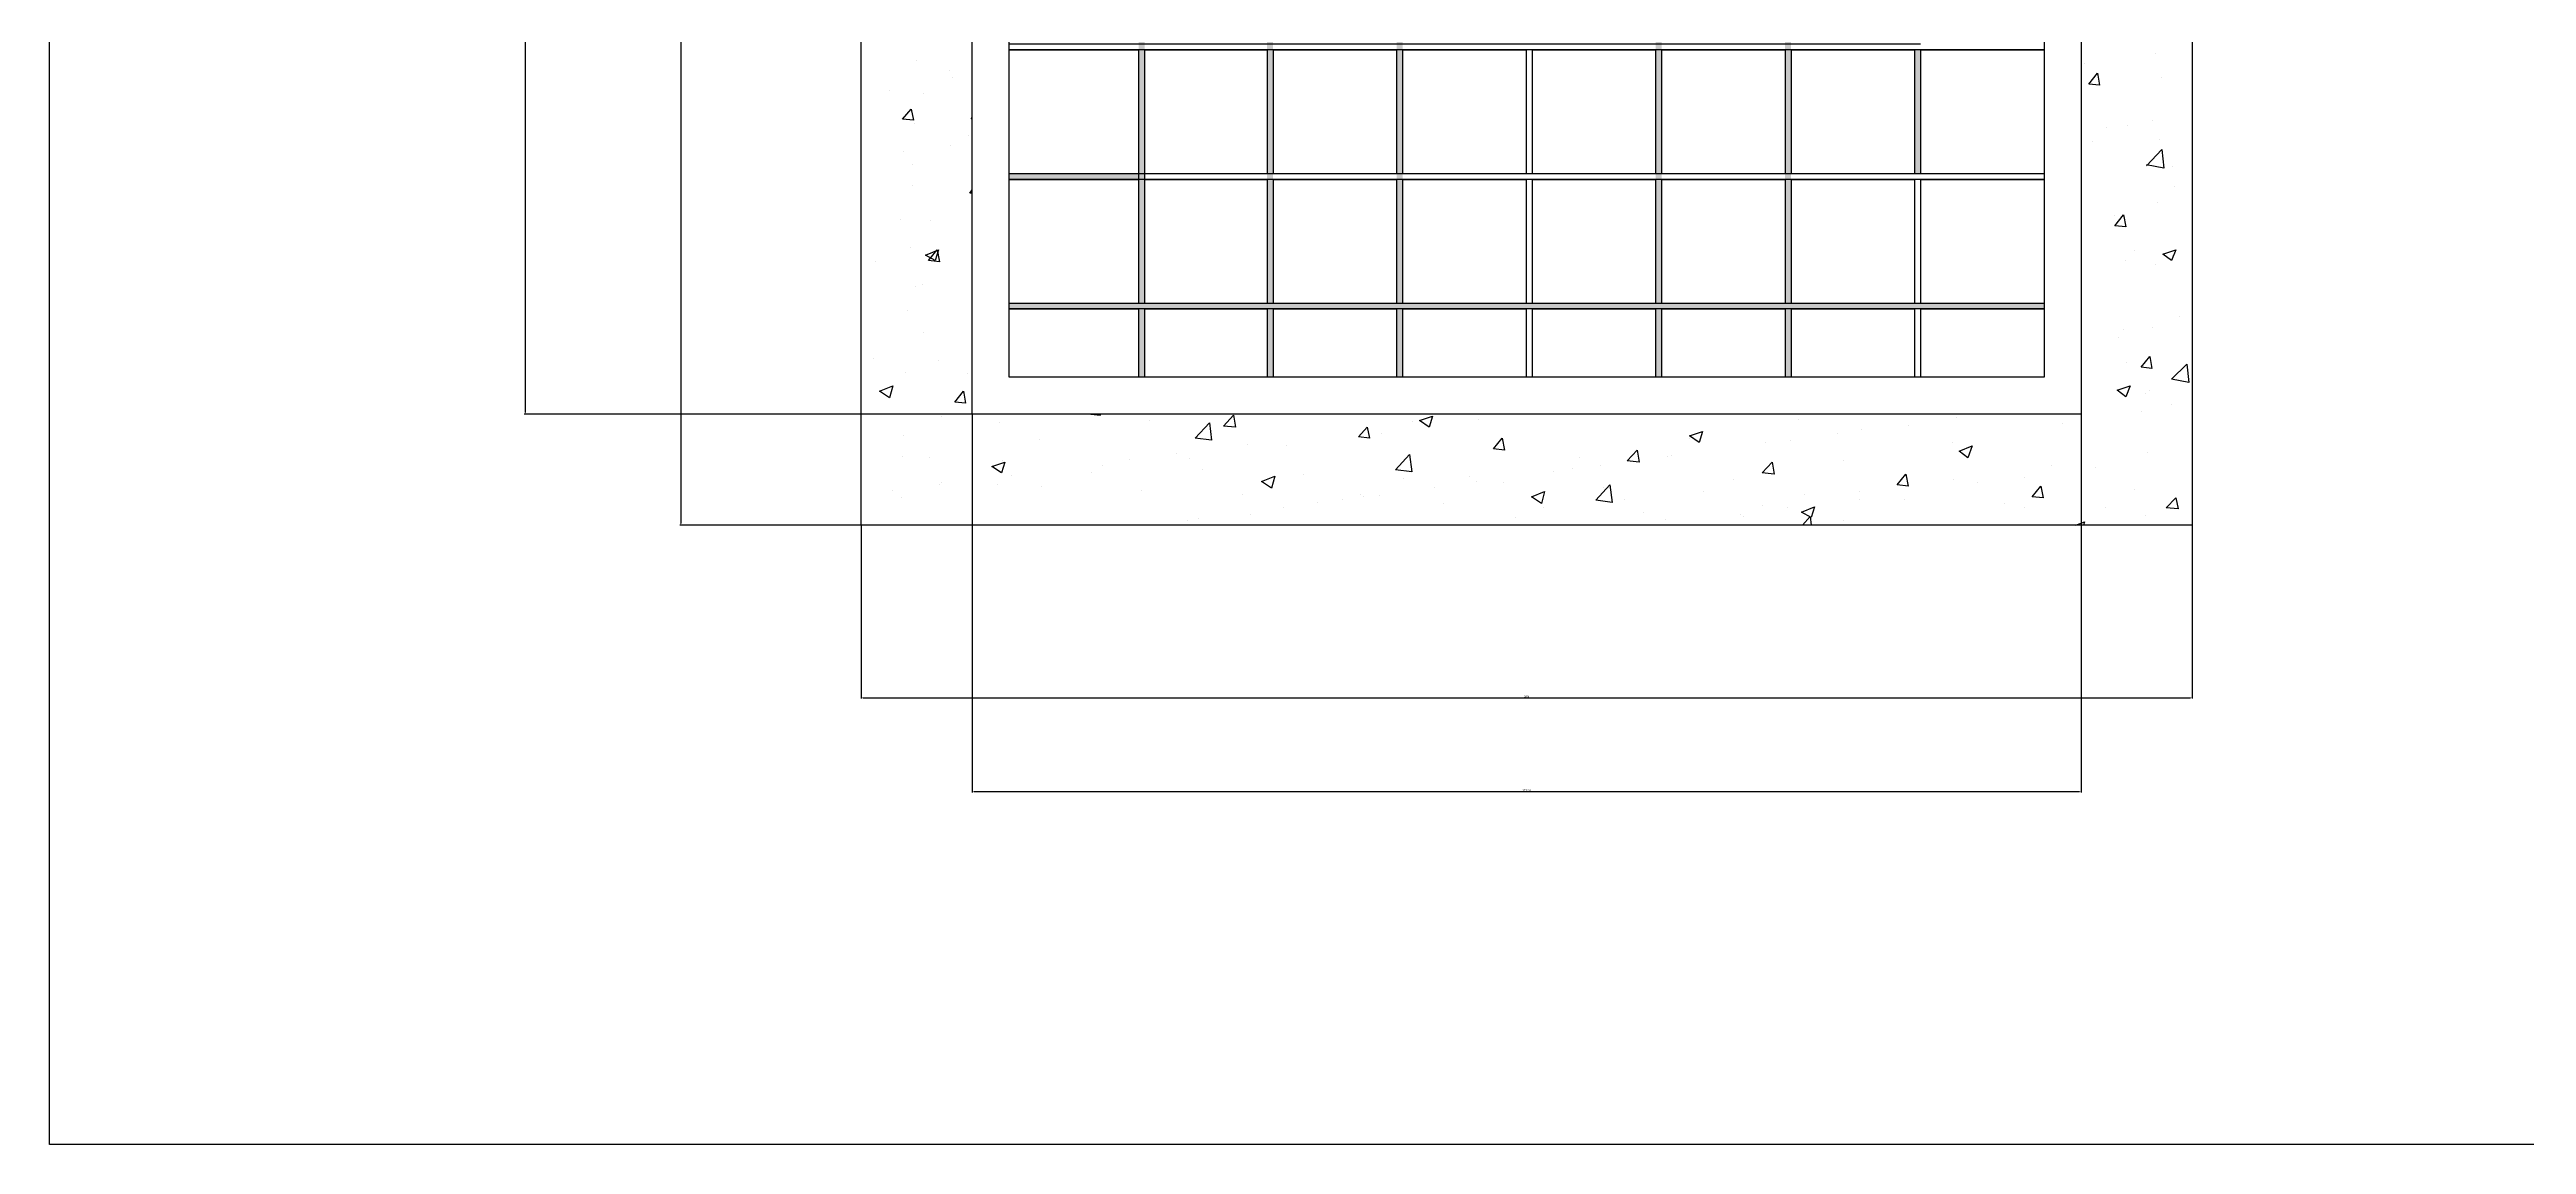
# Model space of a CAD drawing. Header units: millimetres. Extents: x -15359 to 171203, y -161916 to 32466.
# Drawn here: x 15325 to 19178, y -7523 to -5821 of the extents above; entities that cross this region are included whole.
import ezdxf

# ---------------------------------------------------------------- set-up
doc = ezdxf.new("R2010")
doc.units = ezdxf.units.MM
doc.header["$MEASUREMENT"] = 0
doc.styles.get("Standard").update_dxf_attribs({"font": 'Arial.ttf'})
doc.dimstyles.new('ISO-25', dxfattribs={"dimtxt": 2.5, "dimasz": 2.5, "dimexe": 1.25, "dimexo": 0.625, "dimtad": 1, "dimtxsty": 'Standard', "dimcen": 2.5, "dimadec": 0, "dimazin": 0, "dimtfac": 1, "dimtmove": 0, "dimatfit": 3, "dimfxl": 0, "dimarcsym": 0})

# ---------------------------------------------------------------- blocks, each defined once
blk = doc.blocks.new('*D49')
at = {"color": 0, "lineweight": -2}
for p, q in [((16586.7, -3971.3), (16305.3, -3971.3)), ((16306.6, -3973.8), (16306.6, -6557.6)), ((16586.7, -6560.1), (16305.3, -6560.1))]:
    blk.add_line(p, q, dxfattribs=at)
at = {"color": 0}
for points in [[(16306.2, -3973.8), (16307, -3973.8), (16306.6, -3971.3)], [(16306.2, -6557.6), (16307, -6557.6), (16306.6, -6560.1)]]:
    blk.add_solid(points, dxfattribs=at)
at = {"layer": 'Defpoints', "color": 0}
for p in [(16587.3, -3971.3), (16306.6, -6560.1), (16587.3, -6560.1)]:
    blk.add_point(p, dxfattribs=at)
at = {"color": 0, "insert": (16304.7, -5265.7), "char_height": 2.5, "attachment_point": 5, "rotation": 90}
blk.add_mtext('2590', dxfattribs=at)
blk = doc.blocks.new('*D50')
at = {"color": 0, "lineweight": -2}
for p, q in [((16587.3, -6560.7), (16587.3, -6829.6)), ((18658, -6560.7), (18658, -6829.6)), ((16589.8, -6828.4), (18655.5, -6828.4))]:
    blk.add_line(p, q, dxfattribs=at)
at = {"color": 0}
for points in [[(16589.8, -6828), (16589.8, -6828.8), (16587.3, -6828.4)], [(18655.5, -6828), (18655.5, -6828.8), (18658, -6828.4)]]:
    blk.add_solid(points, dxfattribs=at)
at = {"layer": 'Defpoints', "color": 0}
for p in [(16587.3, -6560.1), (18658, -6560.1), (18658, -6828.4)]:
    blk.add_point(p, dxfattribs=at)
at = {"color": 0, "insert": (17622.6, -6826.5), "char_height": 2.5, "attachment_point": 5}
blk.add_mtext('2070', dxfattribs=at)
blk = doc.blocks.new('*D52')
at = {"color": 0, "lineweight": -2}
for p, q in [((16759.4, -4144), (16063.3, -4144)), ((16064.5, -4146.5), (16064.5, -6384.9)), ((16759.4, -6387.4), (16063.3, -6387.4))]:
    blk.add_line(p, q, dxfattribs=at)
at = {"color": 0}
for points in [[(16064.1, -4146.5), (16064.9, -4146.5), (16064.5, -4144)], [(16064.1, -6384.9), (16064.9, -6384.9), (16064.5, -6387.4)]]:
    blk.add_solid(points, dxfattribs=at)
at = {"layer": 'Defpoints', "color": 0}
for p in [(16760, -4144), (16064.5, -6387.4), (16760, -6387.4)]:
    blk.add_point(p, dxfattribs=at)
at = {"color": 0, "insert": (16062.6, -5265.7), "char_height": 2.5, "attachment_point": 5, "rotation": 90}
blk.add_mtext('2000', dxfattribs=at)
blk = doc.blocks.new('*D53')
at = {"color": 0, "lineweight": -2}
for p, q in [((16760, -6388), (16760, -6975.9)), ((18485.3, -6388), (18485.3, -6975.9)), ((18482.8, -6974.6), (16762.5, -6974.6))]:
    blk.add_line(p, q, dxfattribs=at)
at = {"color": 0}
for points in [[(16762.5, -6974.2), (16762.5, -6975), (16760, -6974.6)], [(18482.8, -6974.2), (18482.8, -6975), (18485.3, -6974.6)]]:
    blk.add_solid(points, dxfattribs=at)
at = {"layer": 'Defpoints', "color": 0}
for p in [(16760, -6387.4), (18485.3, -6387.4), (16760, -6974.6)]:
    blk.add_point(p, dxfattribs=at)
at = {"color": 0, "insert": (17622.6, -6972.5), "char_height": 2.5, "attachment_point": 5}
blk.add_mtext('1725,31', dxfattribs=at)

msp = doc.modelspace()

# ---------------------------------------------------------------- hatches: boundary and pattern name
h = msp.add_hatch(color=256)
h.dxf.hatch_style = 1
h.paths.add_polyline_path([(17028.24147, -4201.55468), (17019.04116, -4201.55468), (17019.04116, -6329.83426), (17028.24147, -6329.83426)])
h.paths.add_polyline_path([(17228.03223, -4201.55468), (17218.83193, -4201.55468), (17218.83193, -6329.83426), (17228.03223, -6329.83426)])
h.paths.add_polyline_path([(17429.51614, -4201.55468), (17420.31583, -4201.55468), (17420.31583, -6329.83426), (17429.51614, -6329.83426)])
h.paths.add_polyline_path([(17631.00004, -5073.41087, -1), (17612.59944, -5073.41087, -1)], flags=0)
h.paths.add_polyline_path([(17539.55336, -5265.69447, -1), (17521.15275, -5265.69447, -1)], flags=0)
h.paths.add_polyline_path([(17631.00004, -5457.97807, -1), (17612.59944, -5457.97807, -1)], flags=0)
edge = h.paths.add_edge_path()
edge.add_arc((17530.25809, -5457.97807), 9.2003, 276.77739211, 360)
edge.add_arc((17530.25809, -5457.97807), 9.2003, 0, 173.22260829)
edge.add_arc((17532.55817, -5455.678), 11.50038, 186.06117605, 263.93882395)
edge = h.paths.add_edge_path()
edge.add_arc((17530.25809, -5073.41087), 9.2003, 186.77739209, 360)
edge.add_arc((17530.25809, -5073.41087), 9.2003, 0, 83.22260791)
edge.add_arc((17532.55817, -5075.71094), 11.50038, 96.06117606, 173.93882394)
h = msp.add_hatch(color=256)
h.dxf.hatch_style = 1
h.paths.add_polyline_path([(17631.00004, -4201.55468), (17621.79974, -4201.55468), (17621.79974, -5007.4903), (17631.00004, -5007.4903)])
h.paths.add_polyline_path([(18033.96786, -4201.55468), (18024.76755, -4201.55468), (18024.76755, -6329.83426), (18033.96786, -6329.83426)])
h.paths.add_polyline_path([(18235.45176, -4201.55468), (18226.25146, -4201.55468), (18226.25146, -5067.61208), (18235.45176, -5057.37575)])
h.paths.add_polyline_path([(17832.48395, -4201.55468), (17823.28365, -4201.55468), (17823.28365, -6329.83426), (17832.48395, -6329.83426)])
h = msp.add_hatch(color=256)
h.dxf.hatch_style = 1
h.paths.add_polyline_path([(18235.45176, -5820.93309), (18226.25146, -5820.93309), (18226.25146, -6013.2167), (18235.45176, -6013.2167)])
h = msp.add_hatch(color=256)
h.dxf.hatch_style = 1
h.paths.add_polyline_path([(18427.73537, -6214.7006), (16817.55725, -6214.7006), (16817.55725, -6223.90091), (18427.73537, -6223.90091)])
h.paths.add_polyline_path([(17019.04116, -6013.2167), (16817.55725, -6013.2167), (16817.55725, -6022.417), (17019.04116, -6022.417)])

# ---------------------------------------------------------------- linework, layer by layer
at = {"color": 7, "lineweight": 25}
for points in [[(15324.67265, 2104.37253), (22278.10373, 2104.37253), (22278.10373, -7522.89323), (15324.67265, -7522.89323)], [(16587.28993, -3971.28736), (18658.00269, -3971.28736), (18658.00269, -6560.10159), (16587.28993, -6560.10159)], [(16759.99042, -4143.98785), (18485.3022, -4143.98785), (18485.3022, -6387.40109), (16759.99042, -6387.40109)], [(16817.55725, -4201.55468), (18427.73537, -4201.55468), (18427.73537, -6329.83426), (16817.55725, -6329.83426)], [(18510.69933, -5857.44763), (18514.08561, -5876.07219), (18497.15419, -5874.37905)], [(16665.17447, -5913.32131), (16668.56075, -5930.25273), (16651.62933, -5928.55959)], [(18551.33474, -6077.55609), (18554.72102, -6096.18066), (18537.7896, -6094.48752)], [(16707.50302, -6131.73664), (16702.42359, -6148.66806), (16687.18532, -6140.20235)], [(16705.80988, -6131.73664), (16709.19616, -6150.3612), (16692.26474, -6148.66806)], [(18632.60556, -6131.73664), (18625.83299, -6148.66806), (18612.28785, -6138.50921)], [(18591.97015, -6297.66456), (18595.35643, -6316.28913), (18578.42501, -6314.59598)], [(18652.92326, -6338.29997), (18625.83299, -6333.22055), (18649.53698, -6309.51656)], [(16636.39105, -6343.3794), (16631.31163, -6362.00396), (16616.07335, -6351.84511)], [(16746.44529, -6351.84511), (16749.83157, -6370.46967), (16732.90015, -6368.77653)], [(18561.49359, -6343.3794), (18554.72102, -6360.31082), (18541.17589, -6350.15197)], [(17166.34452, -6389.09424), (17169.73081, -6407.7188), (17151.10624, -6406.02566)], [(17476.18952, -6390.78738), (17471.11009, -6407.7188), (17455.87182, -6397.55995)], [(17132.48168, -6428.0365), (17107.08455, -6424.65022), (17129.0954, -6400.94623)], [(17374.601, -6407.7188), (17377.98728, -6424.65022), (17361.05586, -6422.95708)], [(17584.55061, -6424.65022), (17587.9369, -6443.27478), (17571.00548, -6441.58164)], [(17896.08876, -6414.49137), (17891.00933, -6431.42279), (17875.77105, -6421.26394)], [(16810.78469, -6461.89935), (16805.70526, -6478.83077), (16790.46698, -6468.67191)], [(17444.01982, -6477.13762), (17418.62269, -6473.75134), (17440.63354, -6450.04735)], [(17794.50023, -6443.27478), (17797.88652, -6461.89935), (17779.26195, -6460.2062)], [(18004.44985, -6461.89935), (18007.83613, -6480.52391), (17989.21157, -6478.83077)], [(18315.98799, -6436.50221), (18309.21542, -6455.12678), (18295.67028, -6444.96792)], [(17230.68392, -6483.91019), (17225.60449, -6502.53476), (17210.36622, -6492.3759)], [(17650.58315, -6507.61418), (17645.50373, -6526.23874), (17630.26545, -6516.07989)], [(17755.55796, -6524.5456), (17730.16083, -6521.15932), (17752.17168, -6497.45533)], [(18212.70632, -6480.52391), (18216.09261, -6499.14847), (18199.16119, -6497.45533)], [(18422.65594, -6499.14847), (18426.04222, -6517.77303), (18409.1108, -6516.07989)], [(18070.48239, -6531.31817), (18065.40296, -6548.24959), (18050.16468, -6539.78388)], [(18632.60556, -6517.77303), (18635.99184, -6534.70445), (18617.36728, -6533.01131)]]:
    msp.add_lwpolyline(points, close=True, dxfattribs=at)
msp.add_lwpolyline([(18427.73537, -5811.73279), (18427.73537, -5820.93309), (16817.55725, -5820.93309), (16817.55725, -5811.73279), (18235.45176, -5811.73279)])
for points in [[(16673.64018, -5837.12992), (16673.64018, -5837.12992)], [(16724.43444, -5852.3682), (16724.43444, -5852.3682)], [(16817.55725, -5820.93309), (17019.04116, -5820.93309)], [(17019.04116, -5820.93309), (17019.04116, -6214.7006)], [(17028.24147, -5820.93309), (17218.83193, -5820.93309)], [(17028.24147, -5820.93309), (17028.24147, -6214.7006)], [(17218.83193, -5820.93309), (17218.83193, -6013.2167)], [(17228.03223, -5820.93309), (17420.31583, -5820.93309)], [(17228.03223, -5820.93309), (17228.03223, -6013.2167)], [(17420.31583, -5820.93309), (17420.31583, -6013.2167)], [(17429.51614, -5820.93309), (17621.79974, -5820.93309)], [(17429.51614, -5820.93309), (17429.51614, -6013.2167)], [(17621.79974, -5820.93309), (17621.79974, -6013.2167)], [(17631.00004, -5820.93309), (17823.28365, -5820.93309)], [(17631.00004, -5820.93309), (17631.00004, -6013.2167)], [(17823.28365, -5820.93309), (17823.28365, -6013.2167)], [(17832.48395, -5820.93309), (18024.76755, -5820.93309)], [(17832.48395, -5820.93309), (17832.48395, -6013.2167)], [(18024.76755, -5820.93309), (18024.76755, -6013.2167)], [(18033.96786, -5820.93309), (18226.25146, -5820.93309)], [(18033.96786, -5820.93309), (18033.96786, -6013.2167)], [(18226.25146, -5820.93309), (18226.25146, -6013.2167)], [(18235.45176, -5820.93309), (18427.73537, -5820.93309)], [(18235.45176, -5820.93309), (18235.45176, -6013.2167)], [(18490.38162, -5842.20935), (18490.38162, -5842.20935)], [(18600.43586, -5826.97107), (18600.43586, -5826.97107)], [(16631.31163, -5884.5379), (16631.31163, -5884.5379)], [(16683.79903, -5889.61732), (16683.79903, -5889.61732)], [(16729.51387, -5864.22019), (16729.51387, -5864.22019)], [(18610.59471, -5864.22019), (18610.59471, -5864.22019)], [(16759.99042, -5928.55959), (16758.29728, -5926.86645), (16759.99042, -5926.86645)], [(18597.04957, -5930.25273), (18597.04957, -5930.25273)], [(16670.25389, -5935.33216), (16670.25389, -5935.33216)], [(16726.12758, -5969.195), (16726.12758, -5969.195)], [(16754.911, -5953.95672), (16754.911, -5953.95672)], [(18502.23362, -5964.11558), (18502.23362, -5964.11558)], [(18524.24446, -5942.10473), (18524.24446, -5942.10473)], [(18558.10731, -5938.71844), (18558.10731, -5938.71844)], [(18607.20843, -5960.72929), (18607.20843, -5960.72929)], [(16653.32247, -5979.35385), (16653.32247, -5979.35385)], [(16666.86761, -5999.67156), (16666.86761, -5999.67156)], [(18586.89072, -6001.3647), (18610.59471, -5975.96757), (18613.98099, -6004.75099), (18586.89072, -5999.67156)], [(18627.52613, -6003.05784), (18627.52613, -6003.05784)], [(16666.86761, -6031.84126), (16666.86761, -6031.84126)], [(16759.99042, -6043.69325), (16756.60414, -6043.69325), (16759.99042, -6038.61383)], [(16817.55725, -6013.2167), (17019.04116, -6013.2167)], [(16817.55725, -6022.417), (17019.04116, -6022.417)], [(17028.24147, -6013.2167), (17218.83193, -6013.2167)], [(17028.24147, -6022.417), (17218.83193, -6022.417)], [(17218.83193, -6022.417), (17218.83193, -6214.7006)], [(17228.03223, -6013.2167), (17420.31583, -6013.2167)], [(17228.03223, -6022.417), (17420.31583, -6022.417)], [(17228.03223, -6022.417), (17228.03223, -6214.7006)], [(17420.31583, -6022.417), (17420.31583, -6214.7006)], [(17429.51614, -6013.2167), (17621.79974, -6013.2167)], [(17429.51614, -6022.417), (17621.79974, -6022.417)], [(17429.51614, -6022.417), (17429.51614, -6214.7006)], [(17621.79974, -6022.417), (17621.79974, -6214.7006)], [(17631.00004, -6013.2167), (17823.28365, -6013.2167)], [(17631.00004, -6022.417), (17823.28365, -6022.417)], [(17631.00004, -6022.417), (17631.00004, -6214.7006)], [(17823.28365, -6022.417), (17823.28365, -6214.7006)], [(17832.48395, -6013.2167), (18024.76755, -6013.2167)], [(17832.48395, -6022.417), (18024.76755, -6022.417)], [(17832.48395, -6022.417), (17832.48395, -6214.7006)], [(18024.76755, -6022.417), (18024.76755, -6214.7006)], [(18033.96786, -6013.2167), (18226.25146, -6013.2167)], [(18033.96786, -6022.417), (18226.25146, -6022.417)], [(18033.96786, -6022.417), (18033.96786, -6214.7006)], [(18226.25146, -6022.417), (18226.25146, -6214.7006)], [(18235.45176, -6013.2167), (18427.73537, -6013.2167)], [(18235.45176, -6022.417), (18427.73537, -6022.417)], [(18235.45176, -6022.417), (18235.45176, -6214.7006)], [(18630.91241, -6033.5344), (18630.91241, -6033.5344)], [(16648.24305, -6084.32866), (16648.24305, -6084.32866)], [(16695.65103, -6086.02181), (16695.65103, -6086.02181)], [(16759.99042, -6070.78353), (16759.99042, -6070.78353)], [(18537.7896, -6079.24924), (18537.7896, -6079.24924)], [(18603.82214, -6058.93153), (18603.82214, -6058.93153)], [(16609.30078, -6150.3612), (16609.30078, -6150.3612)], [(16663.48133, -6128.35036), (16663.48133, -6128.35036)], [(18554.72102, -6148.66806), (18554.72102, -6148.66806)], [(18568.26616, -6133.42978), (18568.26616, -6133.42978)], [(18600.43586, -6155.44063), (18600.43586, -6155.44063)], [(18627.52613, -6140.20235), (18627.52613, -6140.20235)], [(16671.94704, -6189.30347), (16671.94704, -6189.30347)], [(16682.10589, -6185.91719), (16682.10589, -6185.91719)], [(16660.09504, -6226.5526), (16660.09504, -6226.5526)], [(16817.55725, -6214.7006), (17019.04116, -6214.7006)], [(16817.55725, -6223.90091), (17019.04116, -6223.90091)], [(17019.04116, -6223.90091), (17019.04116, -6329.83426)], [(17028.24147, -6214.7006), (17218.83193, -6214.7006)], [(17028.24147, -6223.90091), (17218.83193, -6223.90091)], [(17028.24147, -6223.90091), (17028.24147, -6329.83426)], [(17218.83193, -6223.90091), (17218.83193, -6329.83426)], [(17228.03223, -6214.7006), (17420.31583, -6214.7006)], [(17228.03223, -6223.90091), (17420.31583, -6223.90091)], [(17228.03223, -6223.90091), (17228.03223, -6329.83426)], [(17420.31583, -6223.90091), (17420.31583, -6329.83426)], [(17429.51614, -6214.7006), (17621.79974, -6214.7006)], [(17429.51614, -6223.90091), (17621.79974, -6223.90091)], [(17429.51614, -6223.90091), (17429.51614, -6329.83426)], [(17621.79974, -6223.90091), (17621.79974, -6329.83426)], [(17631.00004, -6214.7006), (17823.28365, -6214.7006)], [(17631.00004, -6223.90091), (17823.28365, -6223.90091)], [(17631.00004, -6223.90091), (17631.00004, -6329.83426)], [(17823.28365, -6223.90091), (17823.28365, -6329.83426)], [(17832.48395, -6214.7006), (18024.76755, -6214.7006)], [(17832.48395, -6223.90091), (18024.76755, -6223.90091)], [(17832.48395, -6223.90091), (17832.48395, -6329.83426)], [(18024.76755, -6223.90091), (18024.76755, -6329.83426)], [(18033.96786, -6214.7006), (18226.25146, -6214.7006)], [(18033.96786, -6223.90091), (18226.25146, -6223.90091)], [(18033.96786, -6223.90091), (18033.96786, -6329.83426)], [(18226.25146, -6223.90091), (18226.25146, -6329.83426)], [(18235.45176, -6214.7006), (18427.73537, -6214.7006)], [(18235.45176, -6223.90091), (18427.73537, -6223.90091)], [(18235.45176, -6223.90091), (18235.45176, -6329.83426)], [(18637.68498, -6235.01831), (18637.68498, -6235.01831)], [(16683.79903, -6260.41544), (16683.79903, -6260.41544)], [(18542.86903, -6268.88115), (18542.86903, -6268.88115)], [(18551.33474, -6255.33601), (18551.33474, -6255.33601)], [(18597.04957, -6251.94973), (18597.04957, -6251.94973)], [(16605.9145, -6301.05085), (16605.9145, -6301.05085)], [(16707.50302, -6304.43713), (16707.50302, -6304.43713)], [(18556.41416, -6307.82342), (18556.41416, -6307.82342)], [(16656.70876, -6323.0617), (16656.70876, -6323.0617)], [(16753.21786, -6324.75484), (16753.21786, -6324.75484)], [(18585.19758, -6355.23139), (18585.19758, -6355.23139)], [(18591.97015, -6350.15197), (18591.97015, -6350.15197)], [(16712.58245, -6390.78738), (16712.58245, -6390.78738)], [(16944.54291, -6387.40109), (16959.78119, -6389.09424), (16959.78119, -6387.40109)], [(17547.30149, -6395.8668), (17547.30149, -6395.8668)], [(18045.08526, -6395.8668), (18045.08526, -6395.8668)], [(18290.59086, -6392.48052), (18290.59086, -6392.48052)], [(18578.42501, -6384.01481), (18578.42501, -6384.01481)], [(18625.83299, -6372.16282), (18625.83299, -6372.16282)], [(16653.32247, -6421.26394), (16653.32247, -6421.26394)], [(16802.31898, -6400.94623), (16802.31898, -6400.94623)], [(16864.96523, -6426.34336), (16864.96523, -6426.34336)], [(17035.97258, -6397.55995), (17035.97258, -6397.55995)], [(17188.35537, -6434.80907), (17188.35537, -6434.80907)], [(17372.90785, -6409.41194), (17372.90785, -6409.41194)], [(17396.61184, -6417.87765), (17396.61184, -6417.87765)], [(17445.71296, -6399.25309), (17445.71296, -6399.25309)], [(17875.77105, -6424.65022), (17875.77105, -6424.65022)], [(17994.291, -6431.42279), (17994.291, -6431.42279)], [(18033.23326, -6428.0365), (18033.23326, -6428.0365)], [(18106.03837, -6417.87765), (18106.03837, -6417.87765)], [(18143.2875, -6411.10508), (18143.2875, -6411.10508)], [(18216.09261, -6404.33251), (18216.09261, -6404.33251)], [(18285.51143, -6431.42279), (18285.51143, -6431.42279)], [(18456.51878, -6402.63937), (18456.51878, -6402.63937)], [(16651.62933, -6453.43363), (16651.62933, -6453.43363)], [(16693.95788, -6455.12678), (16693.95788, -6455.12678)], [(16807.3984, -6460.2062), (16807.3984, -6460.2062)], [(16963.16747, -6466.97877), (16963.16747, -6466.97877)], [(17005.49602, -6458.51306), (17005.49602, -6458.51306)], [(17078.30113, -6448.35421), (17078.30113, -6448.35421)], [(17098.61884, -6456.81992), (17098.61884, -6456.81992)], [(17249.30848, -6436.50221), (17249.30848, -6436.50221)], [(17694.60485, -6472.0582), (17694.60485, -6472.0582)], [(17704.7637, -6455.12678), (17704.7637, -6455.12678)], [(17736.9334, -6466.97877), (17736.9334, -6466.97877)], [(17841.90821, -6453.43363), (17841.90821, -6453.43363)], [(17848.68078, -6451.74049), (17848.68078, -6451.74049)], [(18116.19722, -6460.2062), (18116.19722, -6460.2062)], [(18439.58736, -6466.97877), (18439.58736, -6466.97877)], [(18507.31304, -6470.36506), (18507.31304, -6470.36506)], [(18588.58386, -6446.66107), (18588.58386, -6446.66107)], [(16636.39105, -6505.92104), (16636.39105, -6505.92104)], [(16709.19616, -6497.45533), (16709.19616, -6497.45533)], [(16712.58245, -6494.06904), (16712.58245, -6494.06904)], [(16798.93269, -6497.45533), (16798.93269, -6497.45533)], [(16820.94354, -6482.21705), (16820.94354, -6482.21705)], [(16868.35152, -6499.14847), (16868.35152, -6499.14847)], [(16946.23605, -6478.83077), (16946.23605, -6478.83077)], [(17024.12059, -6505.92104), (17024.12059, -6505.92104)], [(17118.93654, -6473.75134), (17118.93654, -6473.75134)], [(17274.70561, -6480.52391), (17274.70561, -6480.52391)], [(17430.47469, -6487.29648), (17430.47469, -6487.29648)], [(17479.57581, -6500.84161), (17479.57581, -6500.84161)], [(17533.75635, -6483.91019), (17533.75635, -6483.91019)], [(17543.9152, -6492.3759), (17543.9152, -6492.3759)], [(17586.24376, -6494.06904), (17586.24376, -6494.06904)], [(17664.12829, -6477.13762), (17664.12829, -6477.13762)], [(17742.01283, -6500.84161), (17742.01283, -6500.84161)], [(17897.7819, -6507.61418), (17897.7819, -6507.61418)], [(17945.18988, -6488.98962), (17945.18988, -6488.98962)], [(18139.90121, -6507.61418), (18139.90121, -6507.61418)], [(18287.20457, -6488.98962), (18287.20457, -6488.98962)], [(18324.4537, -6494.06904), (18324.4537, -6494.06904)], [(18397.25881, -6485.60333), (18397.25881, -6485.60333)], [(18568.26616, -6504.2279), (18568.26616, -6504.2279)], [(16649.93619, -6517.77303), (16649.93619, -6517.77303)], [(17112.16398, -6549.94273), (17112.16398, -6549.94273)], [(17179.88966, -6512.69361), (17179.88966, -6512.69361)], [(17193.43479, -6543.17016), (17193.43479, -6543.17016)], [(17244.22906, -6533.01131), (17244.22906, -6533.01131)], [(17296.71646, -6524.5456), (17296.71646, -6524.5456)], [(17335.65873, -6519.46618), (17335.65873, -6519.46618)], [(17364.44214, -6512.69361), (17364.44214, -6512.69361)], [(17369.52157, -6516.07989), (17369.52157, -6516.07989)], [(17393.22556, -6514.38675), (17393.22556, -6514.38675)], [(17493.12094, -6526.23874), (17493.12094, -6526.23874)], [(17604.86832, -6548.24959), (17604.86832, -6548.24959)], [(17648.89001, -6533.01131), (17648.89001, -6533.01131)], [(17774.18253, -6519.46618), (17774.18253, -6519.46618)], [(17804.65908, -6539.78388), (17804.65908, -6539.78388)], [(17955.34873, -6543.17016), (17955.34873, -6543.17016)], [(17960.42815, -6546.55645), (17960.42815, -6546.55645)], [(17989.21157, -6529.62503), (17989.21157, -6529.62503)], [(18028.15384, -6533.01131), (18028.15384, -6533.01131)], [(18051.85783, -6560.10159), (18063.70982, -6546.55645), (18065.40296, -6560.10159)], [(18055.24411, -6512.69361), (18055.24411, -6512.69361)], [(18139.90121, -6519.46618), (18139.90121, -6519.46618)], [(18211.01318, -6519.46618), (18211.01318, -6519.46618)], [(18366.78225, -6526.23874), (18366.78225, -6526.23874)], [(18397.25881, -6533.01131), (18397.25881, -6533.01131)], [(18522.55132, -6533.01131), (18522.55132, -6533.01131)], [(18585.19758, -6544.86331), (18585.19758, -6544.86331)], [(17095.23255, -6553.32902), (17095.23255, -6553.32902)], [(17838.52192, -6551.63588), (17838.52192, -6551.63588)], [(18116.19722, -6553.32902), (18116.19722, -6553.32902)], [(18271.9663, -6560.10159), (18271.9663, -6560.10159)], [(18476.83649, -6560.10159), (18490.38162, -6555.02216), (18488.68848, -6560.10159)]]:
    msp.add_lwpolyline(points, dxfattribs=at)
for points in [[(16817.55725, -6013.2167), (18427.73537, -6013.2167), (18427.73537, -6022.417), (16817.55725, -6022.417)], [(16817.55725, -6214.7006), (18427.73537, -6214.7006), (18427.73537, -6223.90091), (16817.55725, -6223.90091)]]:
    msp.add_lwpolyline(points, close=True)

# ---------------------------------------------------------------- dimensions: what is measured, and where the dimension line sits
for base, p1, p2, text, picture, middle in [((16306.59817, -6560.10159), (16587.28993, -3971.28736), (16587.28993, -6560.10159), '2590', '*D49', (16304.69674, -5265.69447)), ((16064.52517, -6387.40109), (16759.99042, -4143.98785), (16759.99042, -6387.40109), '2000', '*D52', (16062.62374, -5265.69447))]:
    dim = msp.add_linear_dim(base=base, p1=p1, p2=p2, angle=90, text=text, dimstyle='ISO-25')
    dim.commit()
    dim.dimension.update_dxf_attribs({"geometry": picture, "text_midpoint": middle})
dim = msp.add_linear_dim(base=(16759.99042, -6974.60457), p1=(18485.3022, -6387.40109), p2=(16759.99042, -6387.40109), dimstyle='ISO-25')
dim.commit()
dim.dimension.update_dxf_attribs({"geometry": '*D53', "text_midpoint": (17622.64631, -6972.47718)})
dim = msp.add_linear_dim(base=(18658.00269, -6828.36975), p1=(16587.28993, -6560.10159), p2=(18658.00269, -6560.10159), text='2070', dimstyle='ISO-25')
dim.commit()
dim.dimension.update_dxf_attribs({"geometry": '*D50', "text_midpoint": (17622.64631, -6826.46832)})

doc.saveas('drawing.dxf')
